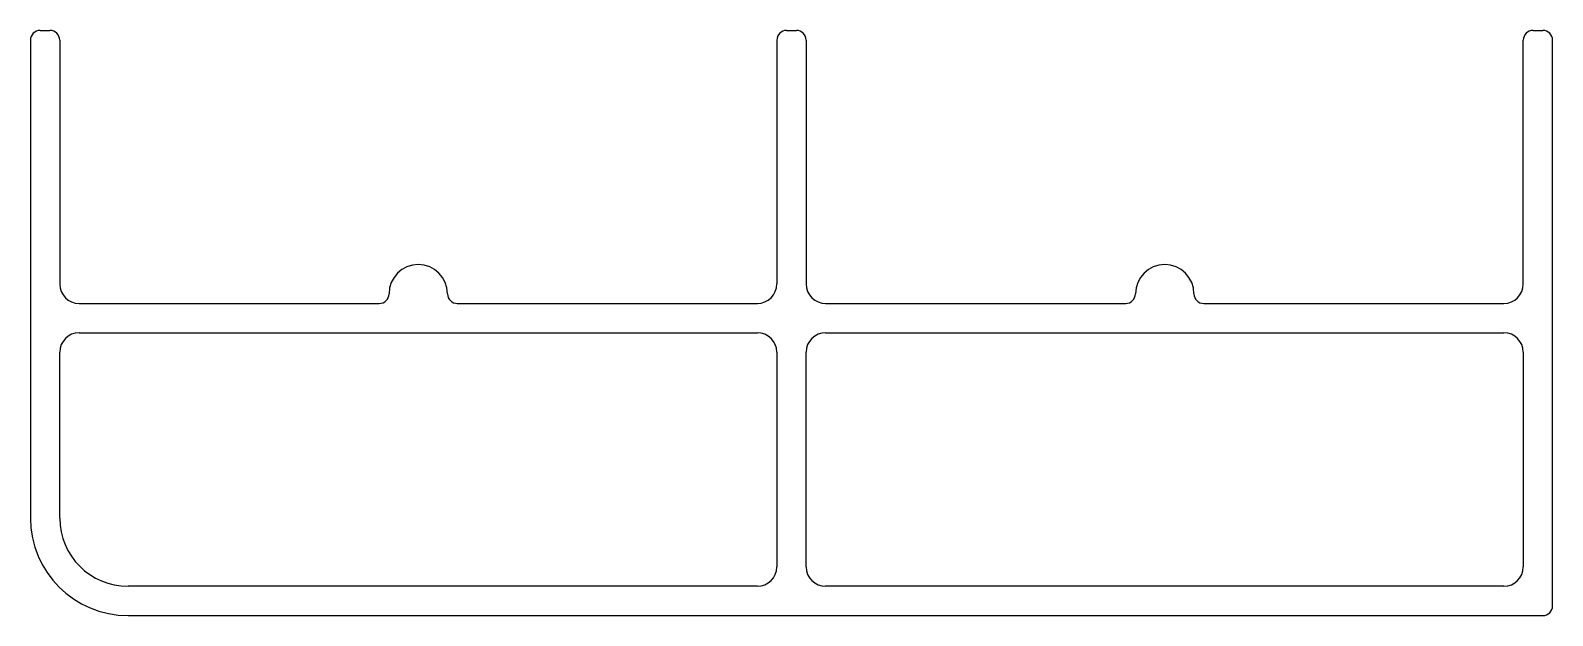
# Model space of a CAD drawing. Extents: x 753.3 to 831.3, y 634.3 to 664.3.
import ezdxf

# ---------------------------------------------------------------- set-up
doc = ezdxf.new("R2010")
doc.units = 0
doc.layers.get('0').update_dxf_attribs({"linetype": 'CONTINUOUS'})

msp = doc.modelspace()

# ---------------------------------------------------------------- linework, layer by layer
for p, q in [((753.254, 663.838), (753.254, 639.338)), ((753.754, 664.338), (754.254, 664.338)), ((754.754, 663.838), (754.754, 651.338)), ((791.504, 663.838), (791.504, 651.338)), ((792.004, 664.338), (792.504, 664.338)), ((793.004, 663.838), (793.004, 651.338)), ((829.754, 651.338), (829.754, 663.838)), ((830.254, 664.338), (830.754, 664.338)), ((831.254, 634.838), (831.254, 663.838)), ((755.754, 650.338), (771.129, 650.338)), ((775.129, 650.338), (790.504, 650.338)), ((794.004, 650.338), (809.379, 650.338)), ((813.379, 650.338), (828.754, 650.338)), ((755.754, 648.838), (790.504, 648.838)), ((794.004, 648.838), (828.754, 648.838)), ((754.754, 639.338), (754.754, 647.838)), ((791.504, 647.838), (791.504, 636.838)), ((793.004, 636.838), (793.004, 647.838)), ((829.754, 647.838), (829.754, 636.838)), ((790.504, 635.838), (758.254, 635.838)), ((828.754, 635.838), (794.004, 635.838)), ((758.254, 634.338), (830.754, 634.338))]:
    msp.add_line(p, q)
for centre, radius, start, end in [((753.754, 663.838), 0.5, 90, 180), ((754.254, 663.838), 0.5, 0, 90), ((792.004, 663.838), 0.5, 90, 180), ((792.504, 663.838), 0.5, 0, 90), ((830.254, 663.838), 0.5, 90, 180), ((830.754, 663.838), 0.5, 0, 90), ((773.129, 650.838), 1.5, 0, 180), ((811.379, 650.838), 1.5, 360, 180), ((755.754, 651.338), 1, 180, 270), ((790.504, 651.338), 1, 270, 0), ((794.004, 651.338), 1, 180, 270), ((828.754, 651.338), 1, 270, 0), ((771.129, 650.838), 0.5, 270, 0), ((775.129, 650.838), 0.5, 180, 270), ((809.379, 650.838), 0.5, 270, 0), ((813.379, 650.838), 0.5, 180, 270), ((755.754, 647.838), 1, 90, 180), ((790.504, 647.838), 1, 360, 90), ((794.004, 647.838), 1, 90, 180), ((828.754, 647.838), 1, 0, 90), ((758.254, 639.338), 5, 180, 270), ((758.254, 639.338), 3.5, 180, 270), ((790.504, 636.838), 1, 270, 360), ((794.004, 636.838), 1, 180, 270), ((828.754, 636.838), 1, 270, 0), ((830.754, 634.838), 0.5, 270, 0)]:
    msp.add_arc(centre, radius, start, end)

doc.saveas('drawing.dxf')
